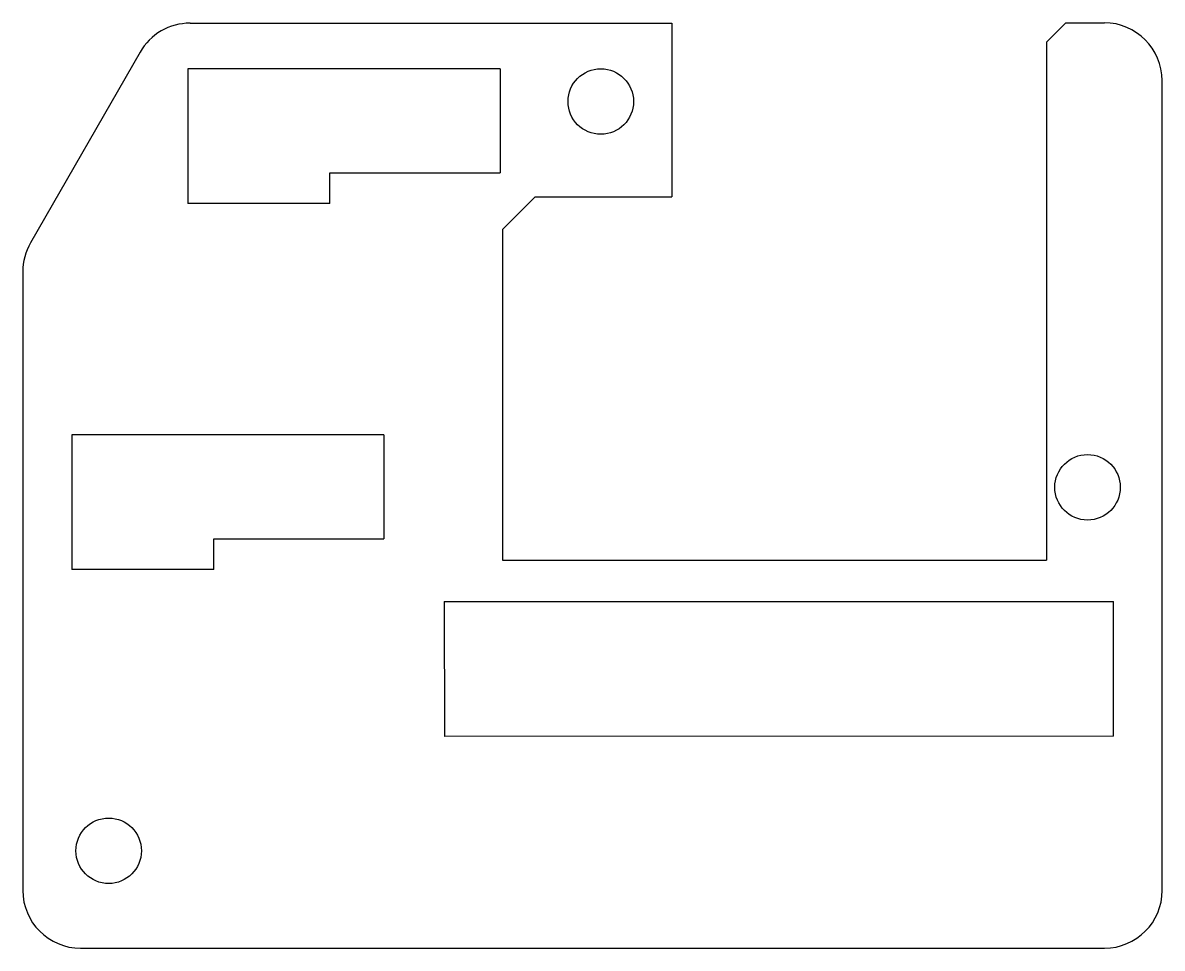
# Model space of a CAD drawing. Header units: millimetres. Extents: x 8.1 to 67.3, y 0.7 to 48.7.
import ezdxf

# ---------------------------------------------------------------- set-up
doc = ezdxf.new("R2010")
doc.units = ezdxf.units.MM
doc.layers.get('0').update_dxf_attribs({"lineweight": 25, "true_color": 0xffffff})

msp = doc.modelspace()

# ---------------------------------------------------------------- linework, layer by layer
for p, q in [((16.791, 48.706), (41.805, 48.706)), ((41.805, 48.706), (41.805, 39.701)), ((61.25, 47.726), (62.25, 48.726)), ((62.25, 48.726), (64.252, 48.725)), ((61.25, 47.726), (61.25, 20.847)), ((14.19, 47.2), (8.503, 37.3)), ((32.883, 46.334), (16.674, 46.334)), ((16.674, 46.334), (16.674, 39.343)), ((32.883, 46.334), (32.883, 40.943)), ((67.255, 3.706), (67.251, 45.726)), ((24.052, 40.943), (32.883, 40.943)), ((24.052, 39.343), (24.052, 40.943)), ((33, 38), (34.701, 39.701)), ((34.701, 39.701), (41.805, 39.701)), ((24.052, 39.343), (16.674, 39.343)), ((33, 38), (33, 20.847)), ((8.105, 35.806), (8.105, 3.706)), ((26.851, 27.344), (10.643, 27.344)), ((10.643, 27.344), (10.643, 20.354)), ((26.851, 27.344), (26.851, 21.954)), ((18.021, 21.954), (26.851, 21.954)), ((18.021, 20.354), (18.021, 21.954)), ((33, 20.847), (61.25, 20.847)), ((18.021, 20.354), (10.643, 20.354)), ((29.988, 18.705), (29.991, 11.689)), ((29.988, 18.705), (64.729, 18.705)), ((64.729, 11.705), (64.729, 18.705)), ((64.729, 11.705), (29.991, 11.689)), ((11.105, 0.706), (64.255, 0.706))]:
    msp.add_line(p, q)
for centre in [(38.11, 44.641), (63.378, 24.623), (12.564, 5.76)]:
    msp.add_circle(centre, 1.7)
for centre, start, end in [((16.791, 45.706), 90, 150.12779), ((64.251, 45.725), 0.00463, 89.99297), ((11.105, 35.806), 150.12779, 180), ((11.105, 3.706), 180, 270), ((64.255, 3.706), 270, 0)]:
    msp.add_arc(centre, 3, start, end)

doc.saveas('drawing.dxf')
